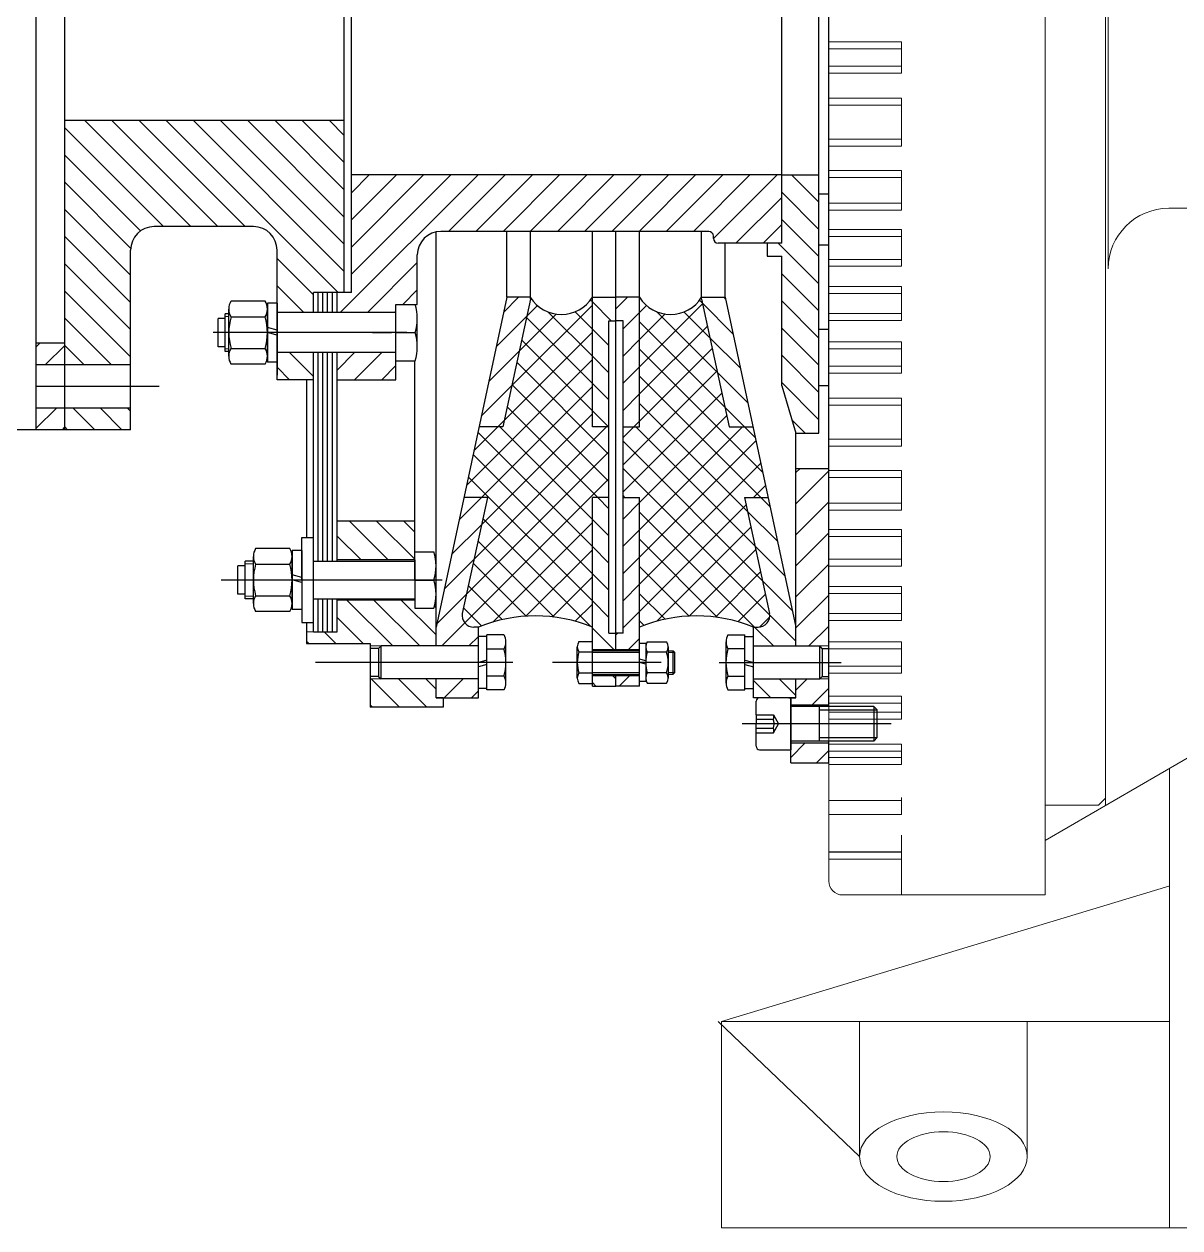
# Model space of a CAD drawing. Extents: x -550205 to -490805, y -239464 to -155364.
# Drawn here: x -527775 to -527108, y -214866 to -214170 of the extents above; entities that cross this region are included whole.
import ezdxf

# ---------------------------------------------------------------- set-up
doc = ezdxf.new("R2010")
doc.units = 0
doc.header["$LTSCALE"] = 500
doc.header["$MEASUREMENT"] = 0
for name, pattern in [('CENTER2', [1.125, 0.75, -0.125, 0.125, -0.125]), ('CENTERX2', [101.6, 63.5, -12.7, 12.7, -12.7]), ('CONTINUOUS0', [0]), ('DASHED', [0.75, 0.5, -0.25])]:
    doc.linetypes.add(name, pattern=pattern)
doc.layers.get('0').update_dxf_attribs({"linetype": 'CONTINUOUS', "lineweight": 20})
doc.layers.add('01', color=7, linetype='CONTINUOUS', lineweight=20)
doc.layers.add('05-填充图案层', color=42, linetype='CONTINUOUS', lineweight=20)
for name, color, linetype in [('1轮廓实线层', 7, 'CONTINUOUS'), ('2细线层', 4, 'CONTINUOUS'), ('4虚线层', 6, 'DASHED'), ('BASE', 3, 'CONTINUOUS')]:
    doc.layers.add(name, color=color, linetype=linetype)
pattern_1 = [(45, (553737.405, -310407.583), (-7.857724, 7.857724), [])]
pattern_2 = [(135, (553737.405, -310407.583), (-7.857724, -7.857724), [])]

# ---------------------------------------------------------------- blocks, each defined once
blk = doc.blocks.new('00000000000000.2258899')
at = {"layer": '05-填充图案层'}
h = blk.add_hatch(dxfattribs=at)
h.set_pattern_fill('ANSI31', color=4, scale=4, style=0)
h.set_pattern_definition([(45, (554799.034, -310564.463), (-8.98026, 8.98026), [])])
h.paths.add_polyline_path([(555362.01, -309642.66), (555340.01, -309642.66), (555340.01, -309654.16), (555362.01, -309654.16)])
h.paths.add_polyline_path([(555362.01, -309691.05), (555362.01, -309676.16), (555340.01, -309676.16), (555340.01, -309680.16), (555343.01, -309680.16), (555343.01, -309691.05), (555356.83, -309691.05)])
h.paths.add_polyline_path([(555362.01, -309710.12), (555356.83, -309710.12), (555343.01, -309710.12), (555343.01, -309812.78), (555362.01, -309812.78)])
h.paths.add_polyline_path([(555362.01, -310440.19), (555362.01, -310337.53), (555343.01, -310337.53), (555343.01, -310440.19), (555356.83, -310440.19)])
h.paths.add_polyline_path([(555362.01, -310459.26), (555356.83, -310459.26), (555343.01, -310459.26), (555343.01, -310470.16), (555340.01, -310470.16), (555340.01, -310474.16), (555362.01, -310474.16)])
h.paths.add_polyline_path([(555362.01, -310507.66), (555362.01, -310496.16), (555340.01, -310496.16), (555340.01, -310500.16), (555340.01, -310507.66)])
h = blk.add_hatch(dxfattribs=at)
h.set_pattern_fill('ANSI31', color=4, scale=3.5, angle=90, style=0)
h.set_pattern_definition(pattern_2)
h.paths.add_polyline_path([(555135.08, -309680.16), (555139.16, -309680.16), (555139.16, -309674.71), (555111.92, -309674.71), (555096.94, -309674.71), (555096.94, -309691.05), (555103.27, -309691.05), (555135.08, -309691.05)])
h.paths.add_polyline_path([(555135.08, -309710.12), (555103.27, -309710.12), (555096.94, -309710.12), (555096.94, -309711.48), (555060.16, -309711.48), (555060.16, -309718.29), (555077.87, -309718.29), (555077.87, -309736.68), (555122.75, -309736.68), (555122.75, -309731.91), (555133.84, -309731.91, -0.075222), (555135.08, -309739.91)])
h.paths.add_polyline_path([(555122.75, -309759.84), (555077.87, -309759.84), (555077.87, -309782.31), (555122.75, -309782.31)])
h.paths.add_polyline_path([(555122.75, -310368), (555077.87, -310368), (555077.87, -310390.47), (555122.75, -310390.47)])
h.paths.add_polyline_path([(555135.08, -310410.4, -0.075222), (555133.84, -310418.4), (555122.75, -310418.4), (555122.75, -310413.63), (555077.87, -310413.63), (555077.87, -310432.02), (555060.16, -310432.02), (555060.16, -310438.83), (555096.94, -310438.83), (555096.94, -310440.19), (555103.27, -310440.19), (555135.08, -310440.19)])
h.paths.add_polyline_path([(555135.08, -310459.26), (555103.27, -310459.26), (555096.94, -310459.26), (555096.94, -310475.6), (555139.16, -310475.6), (555139.16, -310470.16), (555135.08, -310470.16)])
h = blk.add_hatch(dxfattribs=at)
h.set_pattern_fill('ANSI31', color=4, scale=3.5, style=0)
h.set_pattern_definition(pattern_1)
h.paths.add_polyline_path([(555159.6, -309685.54), (555159.6, -309680.16), (555135.08, -309680.16), (555135.08, -309691.05), (555159.6, -309691.05)])
h.paths.add_polyline_path([(555159.6, -309710.12), (555135.08, -309710.12), (555135.08, -309721.02), (555151.13, -309795.93), (555164.73, -309795.93), (555150.36, -309729.58, -0.492459), (555156.95, -309721.02), (555159.6, -309721.02)])
h.paths.add_polyline_path([(555173.58, -309836.79), (555159.89, -309836.79), (555175.94, -309911.71), (555189.56, -309911.71), (555189.56, -309910.57)])
h.paths.add_polyline_path([(555189.56, -310239.74), (555189.56, -310238.6), (555175.94, -310238.6), (555159.89, -310313.52), (555173.58, -310313.52)])
h.paths.add_polyline_path([(555164.73, -310354.38), (555151.13, -310354.38), (555135.08, -310429.29), (555135.08, -310440.19), (555159.6, -310440.19), (555159.6, -310434.67), (555159.6, -310429.29), (555156.95, -310429.29, -0.492459), (555150.36, -310420.74)])
h.paths.add_polyline_path([(555159.6, -310459.26), (555135.08, -310459.26), (555135.08, -310470.16), (555139.16, -310470.16), (555159.6, -310470.16)])
h = blk.add_hatch(dxfattribs=at)
h.set_pattern_fill('ANSI31', color=4, scale=3.5, angle=90, style=0)
h.set_pattern_definition(pattern_2)
h.paths.add_polyline_path([(555239.04, -309693.1), (555239.04, -309686.97), (555225.42, -309686.97), (555225.42, -309693.1)])
h.paths.add_polyline_path([(555234.96, -309717.61), (555239.04, -309717.61), (555239.04, -309708.08), (555225.42, -309708.08), (555225.42, -309795.93), (555234.96, -309795.93)])
h.paths.add_polyline_path([(555234.96, -309898.09), (555234.96, -309836.79), (555225.42, -309836.79), (555225.42, -309911.71), (555239.04, -309911.71), (555239.04, -309898.09)])
h.paths.add_polyline_path([(555234.96, -310252.22), (555239.04, -310252.22), (555239.04, -310238.6), (555225.42, -310238.6), (555225.42, -310313.52), (555234.96, -310313.52)])
h.paths.add_polyline_path([(555225.42, -310442.23), (555239.04, -310442.23), (555239.04, -310432.7), (555234.96, -310432.7), (555234.96, -310354.38), (555225.42, -310354.38), (555225.42, -310429.29)])
h.paths.add_polyline_path([(555225.42, -310457.22), (555225.42, -310461.83), (555225.42, -310463.35), (555239.04, -310463.35), (555239.04, -310457.22)])
h.paths.add_polyline_path([(555343.01, -309691.05), (555343.01, -309680.16), (555338.92, -309680.16), (555318.49, -309680.16), (555318.49, -309691.05)])
h.paths.add_polyline_path([(555327.86, -309728.96), (555313.35, -309795.93), (555326.96, -309795.93), (555343.01, -309721.02), (555343.01, -309710.12), (555318.49, -309710.12), (555318.49, -309715.64), (555318.49, -309721.02), (555321.14, -309721.02, -0.464008)])
h.paths.add_polyline_path([(555318.2, -309836.79), (555304.5, -309836.79), (555288.53, -309910.57), (555288.53, -309911.71), (555302.15, -309911.71)])
h.paths.add_polyline_path([(555302.15, -310238.6), (555288.53, -310238.6), (555288.53, -310239.74), (555304.5, -310313.52), (555318.2, -310313.52)])
h.paths.add_polyline_path([(555321.14, -310429.29), (555318.49, -310429.29), (555318.49, -310440.19), (555343.01, -310440.19), (555343.01, -310429.29), (555326.96, -310354.38), (555313.35, -310354.38), (555327.86, -310421.35, -0.464008)])
h.paths.add_polyline_path([(555343.01, -310470.16), (555343.01, -310459.26), (555318.49, -310459.26), (555318.49, -310464.78), (555318.49, -310470.16)])
h = blk.add_hatch(dxfattribs=at)
h.set_pattern_fill('ANSI31', color=4, scale=3.5, style=0)
h.set_pattern_definition(pattern_1)
h.paths.add_polyline_path([(555252.66, -309693.1), (555252.66, -309686.97), (555239.04, -309686.97), (555239.04, -309693.1)])
h.paths.add_polyline_path([(555239.04, -309708.08), (555239.04, -309717.61), (555243.13, -309717.61), (555243.13, -309795.93), (555252.66, -309795.93), (555252.66, -309708.08)])
h.paths.add_polyline_path([(555252.66, -309911.71), (555252.66, -309836.79), (555243.13, -309836.79), (555243.13, -309898.09), (555239.04, -309898.09), (555239.04, -309911.71)])
h.paths.add_polyline_path([(555239.04, -310238.6), (555239.04, -310252.22), (555243.13, -310252.22), (555243.13, -310313.52), (555252.66, -310313.52), (555252.66, -310238.6)])
h.paths.add_polyline_path([(555243.13, -310432.7), (555239.04, -310432.7), (555239.04, -310442.23), (555252.66, -310442.23), (555252.66, -310354.38), (555243.13, -310354.38)])
h.paths.add_polyline_path([(555252.66, -310463.35), (555252.66, -310457.22), (555239.04, -310457.22), (555239.04, -310463.35)])
h = blk.add_hatch(dxfattribs=at)
h.set_pattern_fill('ANSI37', color=4, scale=3.5, style=0)
h.set_pattern_definition([(45, (553737.405, -310407.583), (-7.857724, 7.857724), []), (135, (553737.405, -310407.583), (-7.857724, -7.857724), [])])
h.paths.add_polyline_path([(555234.96, -309795.93), (555225.42, -309795.93), (555225.42, -309721.02, -0.197407), (555159.6, -309721.02), (555156.95, -309721.02, 0.464008), (555150.23, -309728.96), (555164.73, -309795.93), (555151.13, -309795.93), (555159.89, -309836.79), (555173.58, -309836.79), (555189.56, -309910.57), (555189.56, -309911.71, -0.550798), (555225.42, -309911.71), (555225.42, -309836.79), (555234.96, -309836.79)])
h.paths.add_polyline_path([(555326.96, -309795.93), (555313.35, -309795.93), (555327.86, -309728.96, 0.464008), (555321.14, -309721.02), (555318.49, -309721.02, -0.197407), (555252.66, -309721.02), (555252.66, -309795.93), (555243.13, -309795.93), (555243.13, -309836.79), (555252.66, -309836.79), (555252.66, -309911.71, -0.550798), (555288.53, -309911.71), (555288.53, -309910.57), (555304.5, -309836.79), (555318.2, -309836.79)])
h.paths.add_polyline_path([(555234.96, -310313.52), (555225.42, -310313.52), (555225.42, -310238.6, -0.550798), (555189.56, -310238.6), (555189.56, -310239.74), (555173.58, -310313.52), (555159.89, -310313.52), (555151.13, -310354.38), (555164.73, -310354.38), (555150.23, -310421.35, 0.464008), (555156.95, -310429.29), (555159.6, -310429.29, -0.197407), (555225.42, -310429.29), (555225.42, -310354.38), (555234.96, -310354.38)])
h.paths.add_polyline_path([(555318.2, -310313.52), (555304.5, -310313.52), (555288.53, -310239.74), (555288.53, -310238.6, -0.550798), (555252.66, -310238.6), (555252.66, -310313.52), (555243.13, -310313.52), (555243.13, -310354.38), (555252.66, -310354.38), (555252.66, -310429.29, -0.197407), (555318.49, -310429.29), (555321.14, -310429.29, 0.464008), (555327.86, -310421.35), (555313.35, -310354.38), (555326.96, -310354.38)])
h = blk.add_hatch(dxfattribs=at)
h.set_pattern_fill('ANSI31', color=4, scale=3.5, angle=90, style=0)
h.set_pattern_definition(pattern_2)
h.paths.add_polyline_path([(555356.35, -309833.21), (555343.01, -309833.21), (555334.84, -309860.45), (555334.84, -309935.52), (555326.36, -309935.52), (555326.36, -309943.04), (555334.84, -309943.04), (555334.84, -309982.54), (555356.35, -309982.54)])
h.paths.add_polyline_path([(555356.35, -310317.1), (555356.35, -310167.78), (555334.84, -310167.78), (555334.84, -310207.28), (555326.36, -310207.28), (555326.36, -310214.79), (555334.84, -310214.79), (555334.84, -310289.86), (555343.01, -310317.1)])
h = blk.add_hatch(dxfattribs=at)
h.set_pattern_fill('ANSI31', color=4, scale=3.5, style=0)
h.set_pattern_definition([(45, (553738.06, -310407.583), (-7.85772, 7.85772), [])])
h.paths.add_polyline_path([(554904.01, -309835.16), (554904.01, -309847.66), (554920.51, -309847.66), (554920.51, -309835.16)])
h.paths.add_polyline_path([(554920.51, -309885.16), (554920.51, -309872.66), (554904.01, -309872.66), (554904.01, -309885.16)])
h.paths.add_polyline_path([(554904.01, -310265.16), (554904.01, -310277.66), (554920.51, -310277.66), (554920.51, -310265.16)])
h.paths.add_polyline_path([(554920.51, -310315.16), (554920.51, -310302.66), (554904.01, -310302.66), (554904.01, -310315.16)])
h = blk.add_hatch(dxfattribs=at)
h.set_pattern_fill('ANSI31', color=4, scale=3.5, angle=90, style=0)
h.set_pattern_definition(pattern_2)
h.paths.add_polyline_path([(554958.51, -309847.66), (554958.51, -309835.16), (554920.51, -309835.16), (554920.51, -309847.66)])
h.paths.add_polyline_path([(555082.03, -310013.86), (555082.03, -309914.43), (555064.25, -309914.43), (555064.25, -309902.85), (555043.2, -309902.85), (555043.2, -309915.79), (555043.2, -309938.95, -0.414214), (555029.58, -309952.57), (554972.13, -309952.57, -0.414214), (554958.51, -309938.95), (554958.51, -309872.66), (554920.51, -309872.66), (554920.51, -310013.86)])
h.paths.add_polyline_path([(555064.25, -309879.7), (555064.25, -309864.04), (555043.2, -309864.04), (555043.2, -309879.7)])
h.paths.add_polyline_path([(554920.51, -310136.45), (554920.51, -310277.66), (554958.51, -310277.66), (554958.51, -310211.36, -0.414214), (554972.13, -310197.74), (555029.58, -310197.74, -0.414214), (555043.2, -310211.36), (555043.2, -310247.46), (555064.25, -310247.46), (555064.25, -310235.88), (555082.03, -310235.88), (555082.03, -310136.45)])
h.paths.add_polyline_path([(554958.51, -310315.16), (554958.51, -310302.66), (554920.51, -310302.66), (554920.51, -310315.16)])
h.paths.add_polyline_path([(555043.2, -310270.61), (555043.2, -310283.55), (555043.2, -310286.28), (555064.25, -310286.28), (555064.25, -310270.61)])
h = blk.add_hatch(dxfattribs=at)
h.set_pattern_fill('ANSI31', color=4, scale=3.5, style=0)
h.set_pattern_definition(pattern_1)
h.paths.add_polyline_path([(555111.92, -309879.7), (555111.92, -309864.04), (555077.87, -309864.04), (555077.87, -309879.7)])
h.paths.add_polyline_path([(555124.25, -309936.22), (555124.25, -309907.62), (555111.92, -309907.62), (555111.92, -309902.85), (555077.87, -309902.85), (555077.87, -309914.43), (555086.12, -309914.43), (555086.12, -309982.54), (555334.84, -309982.54), (555334.84, -309943.04), (555298.07, -309943.04, 0.414214), (555295.34, -309945.76), (555295.34, -309947.12, -0.414214), (555292.62, -309949.85), (555137.87, -309949.85, -0.414214)])
h.paths.add_polyline_path([(555086.12, -310167.78), (555086.12, -310235.88), (555077.87, -310235.88), (555077.87, -310247.46), (555111.92, -310247.46), (555111.92, -310242.69), (555124.25, -310242.69), (555124.25, -310214.09, -0.414214), (555137.87, -310200.47), (555292.62, -310200.47, -0.414214), (555295.34, -310203.19), (555295.34, -310204.55, 0.414214), (555298.07, -310207.28), (555334.84, -310207.28), (555334.84, -310167.78)])
h.paths.add_polyline_path([(555111.92, -310286.28), (555111.92, -310270.61), (555077.87, -310270.61), (555077.87, -310286.28)])
at = {"color": 7, "lineweight": 25}
for p, q in [((554904.01, -310315.16), (554904.01, -310075.16)), ((554920.51, -310315.16), (554920.51, -310075.16)), ((555082.03, -310235.88), (555082.03, -310075.16)), ((555086.12, -310235.88), (555086.12, -310075.16)), ((555334.84, -310207.28), (555334.84, -310075.16)), ((555356.35, -310317.1), (555356.35, -310075.16)), ((555362.01, -310475.16), (555362.01, -310075.16)), ((555082.03, -310136.45), (554920.51, -310136.45)), ((555082.03, -310136.45), (554920.51, -310136.45)), ((555334.84, -310167.78), (555086.12, -310167.78)), ((555334.84, -310167.78), (555356.35, -310167.78)), ((555356.35, -310178.71), (555362.01, -310178.71)), ((555029.58, -310197.74), (554972.13, -310197.74)), ((555029.58, -310197.74), (554972.13, -310197.74)), ((555135.08, -310440.19), (555135.08, -310200.76)), ((555292.62, -310200.47), (555137.87, -310200.47)), ((555175.94, -310238.6), (555175.94, -310200.47)), ((555189.56, -310239.74), (555189.56, -310200.47)), ((555225.42, -310313.52), (555225.42, -310200.47)), ((555239.04, -310442.91), (555239.04, -310200.47)), ((555239.04, -310442.91), (555239.04, -310200.47)), ((555252.66, -310313.52), (555252.66, -310200.47)), ((555288.53, -310239.74), (555288.53, -310200.47)), ((555295.34, -310204.55), (555295.34, -310203.19)), ((555334.84, -310207.28), (555298.07, -310207.28)), ((555302.15, -310238.6), (555302.15, -310207.28)), ((555326.36, -310207.28), (555326.36, -310214.79)), ((555356.35, -310208.35), (555362.01, -310208.35)), ((554958.51, -310315.16), (554958.51, -310211.36)), ((554958.51, -310315.16), (554958.51, -310211.36)), ((555043.2, -310286.28), (555043.2, -310211.36)), ((555124.25, -310242.69), (555124.25, -310214.09)), ((555326.36, -310214.79), (555334.84, -310214.79)), ((555334.84, -310289.86), (555334.84, -310214.79)), ((555043.2, -310259.04), (555043.2, -310234.52)), ((555064.25, -310247.46), (555064.25, -310235.88)), ((555086.12, -310235.88), (555064.25, -310235.88)), ((555066.97, -310247.46), (555066.97, -310235.88)), ((555069.7, -310247.46), (555069.7, -310235.88)), ((555072.42, -310247.46), (555072.42, -310235.88)), ((555075.15, -310247.46), (555075.15, -310235.88)), ((555077.87, -310247.46), (555077.87, -310235.88)), ((555036.32, -310240.82), (555016.57, -310240.82)), ((555037.61, -310241.94), (555037.61, -310276.13)), ((555043.2, -310241.94), (555037.61, -310241.94)), ((555043.2, -310241.94), (555043.2, -310276.13)), ((555111.92, -310286.28), (555111.92, -310242.69)), ((555111.92, -310242.69), (555124.25, -310242.69)), ((555175.94, -310238.6), (555135.08, -310429.29)), ((555189.56, -310239.74), (555173.58, -310313.52)), ((555189.56, -310238.6), (555175.94, -310238.6)), ((555225.42, -310313.52), (555225.42, -310238.6)), ((555225.42, -310238.6), (555239.04, -310238.6)), ((555252.66, -310238.6), (555239.04, -310238.6)), ((555252.66, -310313.52), (555252.66, -310238.6)), ((555288.53, -310238.6), (555302.15, -310238.6)), ((555288.53, -310239.74), (555304.5, -310313.52)), ((555302.15, -310238.6), (555343.01, -310429.29)), ((555013.23, -310250.86), (555009.14, -310250.86)), ((555009.14, -310267.21), (555009.14, -310250.86)), ((555015.28, -310248.14), (555013.23, -310248.14)), ((555013.23, -310269.93), (555013.23, -310248.14)), ((555015.28, -310272.7), (555015.28, -310245.37)), ((555016.57, -310249.93), (555036.32, -310249.93)), ((555037.61, -310272.7), (555037.61, -310245.37)), ((555111.92, -310247.46), (555043.2, -310247.46)), ((555124.25, -310267.2), (555124.25, -310250.68)), ((555043.2, -310257.59), (555037.61, -310256.09)), ((555042.48, -310260.29), (555037.61, -310258.98)), ((555043.2, -310259.04), (555043.2, -310283.55)), ((555098.3, -310259.04), (555109.34, -310259.04)), ((555111.92, -310259.04), (555122.96, -310259.04)), ((555234.96, -310432.7), (555234.96, -310252.22)), ((555234.96, -310252.22), (555239.04, -310252.22)), ((555243.13, -310252.22), (555239.04, -310252.22)), ((555243.13, -310432.7), (555243.13, -310252.22)), ((555356.35, -310257.12), (555362.01, -310257.12)), ((554920.51, -310265.16), (554904.01, -310265.16)), ((555043.2, -310260.48), (555042.48, -310260.29)), ((555013.23, -310267.21), (555009.14, -310267.21)), ((555015.28, -310269.93), (555013.23, -310269.93)), ((555016.57, -310268.14), (555036.32, -310268.14)), ((555111.92, -310270.61), (555043.2, -310270.61)), ((555064.25, -310432.02), (555064.25, -310270.61)), ((555066.97, -310391.16), (555066.97, -310270.61)), ((555069.7, -310391.16), (555069.7, -310270.61)), ((555072.42, -310391.16), (555072.42, -310270.61)), ((555075.15, -310391.16), (555075.15, -310270.61)), ((555077.87, -310391.16), (555077.87, -310270.61)), ((554958.51, -310277.66), (554904.01, -310277.66)), ((555036.32, -310277.25), (555016.57, -310277.25)), ((555043.2, -310276.13), (555037.61, -310276.13)), ((555111.92, -310275.38), (555123.02, -310275.38)), ((555122.75, -310402.05), (555122.75, -310275.38)), ((555064.25, -310286.28), (555043.2, -310286.28)), ((555060.16, -310286.28), (555060.16, -310377.54)), ((555077.87, -310286.28), (555111.92, -310286.28)), ((555334.84, -310289.86), (555343.01, -310317.1)), ((555356.35, -310289.63), (555362.01, -310289.63)), ((554958.51, -310302.66), (554904.01, -310302.66)), ((555173.58, -310313.52), (555159.89, -310313.52)), ((555234.96, -310313.52), (555225.42, -310313.52)), ((555243.13, -310313.52), (555252.66, -310313.52)), ((555304.5, -310313.52), (555318.2, -310313.52)), ((554958.51, -310315.16), (554904.01, -310315.16)), ((555343.01, -310440.19), (555343.01, -310317.1)), ((555343.01, -310317.1), (555356.35, -310317.1)), ((555343.01, -310337.53), (555362.01, -310337.53)), ((555164.73, -310354.38), (555150.23, -310421.35)), ((555164.73, -310354.38), (555151.13, -310354.38)), ((555225.42, -310463.35), (555225.42, -310354.38)), ((555225.42, -310429.29), (555225.42, -310354.38)), ((555234.96, -310354.38), (555225.42, -310354.38)), ((555243.13, -310354.38), (555252.66, -310354.38)), ((555252.66, -310463.35), (555252.66, -310354.38)), ((555252.66, -310429.29), (555252.66, -310354.38)), ((555313.35, -310354.38), (555327.86, -310421.35)), ((555313.35, -310354.38), (555326.96, -310354.38)), ((555122.75, -310368), (555077.87, -310368)), ((555050.56, -310383.83), (555030.81, -310383.83)), ((555057.44, -310402.05), (555057.44, -310377.54)), ((555057.44, -310377.54), (555064.25, -310377.54)), ((555029.52, -310391.16), (555024.68, -310391.16)), ((555024.68, -310412.95), (555024.68, -310391.16)), ((555029.52, -310415.72), (555029.52, -310388.39)), ((555051.86, -310384.96), (555051.86, -310419.15)), ((555057.44, -310384.96), (555051.86, -310384.96)), ((555051.86, -310415.72), (555051.86, -310388.39)), ((555057.44, -310384.96), (555057.44, -310419.15)), ((555064.25, -310391.16), (555122.75, -310391.16)), ((555122.75, -310390.47), (555077.87, -310390.47)), ((555122.75, -310385.71), (555133.84, -310385.71)), ((555122.75, -310390.47), (555122.75, -310413.63)), ((555024.68, -310393.88), (555020.59, -310393.88)), ((555020.59, -310410.22), (555020.59, -310393.88)), ((555030.81, -310392.94), (555050.56, -310392.94)), ((555057.44, -310400.61), (555051.86, -310399.11)), ((555056.72, -310403.3), (555051.86, -310402)), ((555057.44, -310403.5), (555056.72, -310403.3)), ((555057.44, -310402.05), (555057.44, -310426.57)), ((555122.75, -310402.05), (555122.75, -310418.4)), ((555122.75, -310402.05), (555133.79, -310402.05)), ((555024.68, -310410.22), (555020.59, -310410.22)), ((555030.81, -310411.16), (555050.56, -310411.16)), ((555029.52, -310412.95), (555024.68, -310412.95)), ((555057.44, -310419.15), (555051.86, -310419.15)), ((555064.25, -310412.95), (555122.75, -310412.95)), ((555066.97, -310432.02), (555066.97, -310412.95)), ((555069.7, -310432.02), (555069.7, -310412.95)), ((555072.42, -310432.02), (555072.42, -310412.95)), ((555075.15, -310432.02), (555075.15, -310412.95)), ((555077.87, -310432.02), (555077.87, -310412.95)), ((555122.75, -310413.63), (555077.87, -310413.63)), ((555122.75, -310418.4), (555133.84, -310418.4)), ((555050.56, -310420.27), (555030.81, -310420.27)), ((555057.44, -310426.57), (555064.25, -310426.57)), ((555060.16, -310426.57), (555060.16, -310438.83)), ((555064.25, -310432.02), (555077.87, -310432.02)), ((555159.6, -310429.29), (555156.95, -310429.29)), ((555159.6, -310470.16), (555159.6, -310429.29)), ((555234.96, -310432.7), (555239.04, -310432.7)), ((555243.13, -310432.7), (555239.04, -310432.7)), ((555318.49, -310470.16), (555318.49, -310429.29)), ((555318.49, -310429.29), (555321.14, -310429.29)), ((555060.16, -310438.83), (555096.94, -310438.83)), ((555096.94, -310438.83), (555096.94, -310475.6)), ((555159.6, -310464.78), (555159.6, -310434.67)), ((555164.5, -310434.67), (555159.6, -310434.67)), ((555164.5, -310465.63), (555164.5, -310433.82)), ((555174.33, -310433.82), (555164.5, -310433.82)), ((555164.5, -310464.78), (555164.5, -310434.67)), ((555164.5, -310459.94), (555164.5, -310439.51)), ((555175.4, -310461.65), (555175.4, -310437.8)), ((555175.4, -310449.72), (555175.4, -310439.51)), ((555217.62, -310437.62), (555225.42, -310437.62)), ((555225.42, -310461.83), (555225.42, -310437.62)), ((555256.21, -310438.76), (555252.66, -310438.76)), ((555256.21, -310438.76), (555256.21, -310460.69)), ((555257.1, -310437.75), (555268.3, -310437.75)), ((555302.69, -310461.65), (555302.69, -310437.8)), ((555302.69, -310449.72), (555302.69, -310439.51)), ((555303.75, -310433.82), (555313.59, -310433.82)), ((555313.59, -310465.63), (555313.59, -310433.82)), ((555313.59, -310464.78), (555313.59, -310434.67)), ((555313.59, -310434.67), (555318.49, -310434.67)), ((555313.59, -310459.94), (555313.59, -310439.51)), ((555318.49, -310464.78), (555318.49, -310434.67)), ((555101.84, -310441.62), (555096.94, -310441.62)), ((555101.84, -310441.62), (555103.27, -310440.19)), ((555101.84, -310441.62), (555101.84, -310457.83)), ((555159.6, -310440.19), (555103.27, -310440.19)), ((555103.27, -310459.26), (555103.27, -310440.19)), ((555164.5, -310441.77), (555174.33, -310441.77)), ((555216.71, -310458.8), (555216.71, -310440.65)), ((555217.62, -310443.67), (555225.42, -310443.67)), ((555225.42, -310442.23), (555252.66, -310442.23)), ((555225.42, -310442.91), (555252.66, -310442.91)), ((555225.42, -310456.54), (555225.42, -310442.91)), ((555256.21, -310440.74), (555256.21, -310458.71)), ((555268.3, -310443.74), (555257.1, -310443.74)), ((555269.2, -310440.74), (555269.2, -310458.71)), ((555269.2, -310442.91), (555272.07, -310442.91)), ((555272.07, -310456.54), (555272.07, -310442.91)), ((555273.1, -310443.94), (555272.07, -310442.91)), ((555273.1, -310455.51), (555273.1, -310443.94)), ((555313.59, -310441.77), (555303.75, -310441.77)), ((555318.49, -310440.19), (555356.83, -310440.19)), ((555358.26, -310441.62), (555356.83, -310440.19)), ((555356.83, -310459.26), (555356.83, -310440.19)), ((555358.26, -310441.62), (555358.26, -310457.83)), ((555358.26, -310441.62), (555362.01, -310441.62)), ((555163.86, -310448.63), (555159.6, -310449.77)), ((555164.5, -310450.99), (555159.6, -310452.31)), ((555164.5, -310448.46), (555163.86, -310448.63)), ((555256.21, -310448.81), (555252.66, -310447.86)), ((555256.21, -310450.64), (555252.66, -310449.69)), ((555313.59, -310448.46), (555314.22, -310448.63)), ((555313.59, -310450.99), (555318.49, -310452.31)), ((555314.22, -310448.63), (555318.49, -310449.77)), ((555101.84, -310457.83), (555096.94, -310457.83)), ((555101.84, -310457.83), (555103.27, -310459.26)), ((555159.6, -310459.26), (555103.27, -310459.26)), ((555135.08, -310470.16), (555135.08, -310459.26)), ((555174.33, -310457.68), (555164.5, -310457.68)), ((555217.62, -310455.78), (555225.42, -310455.78)), ((555225.42, -310456.54), (555252.66, -310456.54)), ((555225.42, -310457.22), (555252.66, -310457.22)), ((555239.04, -310463.35), (555239.04, -310456.54)), ((555239.04, -310463.35), (555239.04, -310456.54)), ((555256.21, -310460.69), (555252.66, -310460.69)), ((555268.3, -310455.71), (555257.1, -310455.71)), ((555269.2, -310456.54), (555272.07, -310456.54)), ((555273.1, -310455.51), (555272.07, -310456.54)), ((555303.75, -310457.68), (555313.59, -310457.68)), ((555318.49, -310459.26), (555356.83, -310459.26)), ((555343.01, -310470.16), (555343.01, -310459.26)), ((555358.26, -310457.83), (555356.83, -310459.26)), ((555358.26, -310457.83), (555362.01, -310457.83)), ((555164.5, -310464.78), (555159.6, -310464.78)), ((555174.33, -310465.63), (555164.5, -310465.63)), ((555217.62, -310461.83), (555225.42, -310461.83)), ((555225.42, -310463.35), (555239.04, -310463.35)), ((555252.66, -310463.35), (555239.04, -310463.35)), ((555257.1, -310461.7), (555268.3, -310461.7)), ((555303.75, -310465.63), (555313.59, -310465.63)), ((555313.59, -310464.78), (555318.49, -310464.78)), ((555135.08, -310470.16), (555159.6, -310470.16)), ((555139.16, -310470.16), (555135.08, -310470.16)), ((555139.16, -310470.16), (555139.16, -310475.6)), ((555139.16, -310470.16), (555139.16, -310475.6)), ((555343.01, -310470.16), (555318.49, -310470.16)), ((555338.92, -310470.16), (555343.01, -310470.16)), ((555340.01, -310507.66), (555340.01, -310470.16)), ((555340.01, -310474.16), (555362.01, -310474.16)), ((555139.16, -310475.6), (555096.94, -310475.6)), ((555139.16, -310475.6), (555111.92, -310475.6)), ((555362.01, -310507.66), (555362.01, -310495.16)), ((555340.01, -310496.16), (555362.01, -310496.16)), ((555340.01, -310507.66), (555362.01, -310507.66))]:
    blk.add_line(p, q, dxfattribs=at)
at = {"color": 5, "linetype": 'CENTER2', "ltscale": 3}
for p, q in [((555015.28, -310249.77), (555013.23, -310249.77)), ((555015.28, -310268.3), (555013.23, -310268.3)), ((555029.52, -310392.79), (555024.68, -310392.79)), ((555029.52, -310411.31), (555024.68, -310411.31)), ((555103.27, -310440.19), (555096.94, -310440.19)), ((555225.42, -310443.94), (555252.66, -310443.94)), ((555269.2, -310443.94), (555273.1, -310443.94)), ((555356.83, -310440.19), (555362.01, -310440.19)), ((555103.27, -310459.26), (555096.94, -310459.26)), ((555225.42, -310455.51), (555252.66, -310455.51)), ((555269.2, -310455.51), (555273.1, -310455.51)), ((555356.83, -310459.26), (555362.01, -310459.26))]:
    blk.add_line(p, q, dxfattribs=at)
at = {"color": 6}
blk.add_line((555077.87, -310432.02), (555060.16, -310432.02), dxfattribs=at)
at = {"color": 7, "lineweight": 25}
for centre, radius, start, end in [((554972.13, -310211.36), 13.62, 90, 180), ((554972.13, -310211.36), 13.62, 90, 180), ((555029.58, -310211.36), 13.62, 0, 90), ((555137.87, -310214.09), 13.62, 90, 180), ((555292.62, -310203.19), 2.72, 0, 90), ((555298.07, -310204.55), 2.72, 180, 270), ((555023.93, -310245.37), 8.66, 148.26171, 211.73829), ((555028.96, -310245.37), 8.66, 328.26171, 31.73829), ((555097.2, -310250.78), 27.05, 342.22096, 17.3918), ((555207.49, -310227.27), 21.22, 212.30822, 327.69178), ((555270.6, -310227.27), 21.22, 212.30822, 327.69178), ((555047.97, -310259.04), 32.69, 163.8206, 196.1794), ((555004.92, -310259.04), 32.69, 343.8206, 16.1794), ((555097.2, -310267.29), 27.05, 342.6082, 17.77904), ((555023.93, -310272.7), 8.66, 148.26171, 211.73829), ((555028.96, -310272.7), 8.66, 328.26171, 31.73829), ((555038.18, -310388.39), 8.66, 148.26171, 211.73829), ((555043.2, -310388.39), 8.66, 328.26171, 31.73829), ((555108.03, -310393.79), 27.05, 342.22096, 17.3918), ((555062.21, -310402.05), 32.69, 163.8206, 196.1794), ((555019.17, -310402.05), 32.69, 343.8206, 16.1794), ((555108.03, -310410.31), 27.05, 342.6082, 17.77904), ((555038.18, -310415.72), 8.66, 148.26171, 211.73829), ((555043.2, -310415.72), 8.66, 328.26171, 31.73829), ((555156.95, -310422.48), 6.81, 170.43331, 270), ((555192.51, -310509.41), 86.61, 67.66593, 112.33407), ((555285.58, -310509.41), 86.61, 67.66593, 112.33407), ((555321.14, -310422.48), 6.81, 270, 9.56669), ((555167.42, -310437.8), 7.98, 330.10798, 29.89202), ((555222.16, -310440.65), 5.45, 146.2903, 213.7097), ((555261.65, -310440.74), 5.44, 146.62758, 213.37242), ((555263.76, -310440.74), 5.44, 326.62758, 33.37242), ((555310.67, -310437.8), 7.98, 150.10798, 209.89202), ((555146.79, -310449.72), 28.67, 343.89726, 16.10274), ((555237.14, -310449.72), 20.43, 162.77249, 197.22751), ((555276.64, -310449.72), 20.43, 162.95236, 197.04764), ((555248.77, -310449.72), 20.43, 342.95236, 17.04764), ((555331.3, -310449.72), 28.67, 163.89726, 196.10274), ((555167.42, -310461.65), 7.98, 330.10798, 29.89202), ((555222.16, -310458.8), 5.45, 146.2903, 213.7097), ((555261.65, -310458.71), 5.44, 146.62758, 213.37242), ((555263.76, -310458.71), 5.44, 326.62758, 33.37242), ((555310.67, -310461.65), 7.98, 150.10798, 209.89202)]:
    blk.add_arc(centre, radius, start, end, dxfattribs=at)
at = {"layer": '1轮廓实线层'}
for p, q in [((555320.01, -310479.94), (555320.01, -310472.16)), ((555340.01, -310470.16), (555322.01, -310470.16)), ((555340.01, -310470.16), (555340.01, -310500.16)), ((555320.01, -310479.94), (555320.01, -310485.16)), ((555388.01, -310475.16), (555340.01, -310475.16)), ((555356.68, -310495.16), (555356.68, -310475.16)), ((555388.01, -310475.16), (555390.01, -310477.16)), ((555388.01, -310475.16), (555388.01, -310495.16)), ((555390.01, -310493.16), (555390.01, -310477.16)), ((555320.01, -310498.16), (555320.01, -310485.16)), ((555388.01, -310495.16), (555340.01, -310495.16)), ((555390.01, -310493.16), (555388.01, -310495.16)), ((555322.01, -310500.16), (555340.01, -310500.16))]:
    blk.add_line(p, q, dxfattribs=at)
for centre, start, end in [((555322.01, -310472.16), 90, 180), ((555322.01, -310498.16), 180, 270)]:
    blk.add_arc(centre, 2, start, end, dxfattribs=at)
at = {"layer": '2细线层'}
for p, q in [((555356.68, -310477.16), (555390.01, -310477.16)), ((555356.68, -310493.16), (555390.01, -310493.16))]:
    blk.add_line(p, q, dxfattribs=at)
at = {"layer": '4虚线层'}
for p, q in [((555320.01, -310479.94), (555330.01, -310479.94)), ((555330.01, -310479.94), (555333.02, -310485.16)), ((555320.01, -310482.55), (555330.01, -310482.55)), ((555320.01, -310487.77), (555330.01, -310487.77)), ((555330.01, -310490.38), (555333.02, -310485.16)), ((555320.01, -310490.38), (555330.01, -310490.38))]:
    blk.add_line(p, q, dxfattribs=at)
for centre, radius, start, end in [((555327.75, -310481.24), 2.61, 330, 30), ((555321.8, -310485.16), 8.61, 342.3603, 17.6397), ((555327.75, -310489.07), 2.61, 330, 30)]:
    blk.add_arc(centre, radius, start, end, dxfattribs=at)
at = {"layer": 'BASE', "color": 7, "linetype": 'Continuous', "lineweight": 30}
for p, q in [((554904.01, -310315.16), (554904.01, -310075.16)), ((554914.01, -310315.16), (554864.01, -310315.16))]:
    blk.add_line(p, q, dxfattribs=at)
at = {"layer": 'BASE', "color": 5, "linetype": 'CENTERX2', "ltscale": 20}
for p, q in [((555118.19, -310259.04), (555006.18, -310259.04)), ((554974.98, -310290.16), (554903.6, -310290.16)), ((555138.62, -310402.05), (555010.82, -310402.05)), ((555179.48, -310449.72), (555065.35, -310449.72)), ((555265.2, -310449.72), (555202.32, -310449.72)), ((555298.61, -310449.72), (555369.16, -310449.72)), ((555398.01, -310485.16), (555312.01, -310485.16))]:
    blk.add_line(p, q, dxfattribs=at)
blk = doc.blocks.new('ererterte')
for p, q in [((29794.83, -136563.58), (29794.83, -137617.58)), ((29919.83, -136659.58), (29919.83, -137573.58)), ((29954.83, -136663.58), (29954.83, -137573.74)), ((29836.83, -137132.32), (29794.83, -137132.32)), ((29836.83, -137136.32), (29794.83, -137136.32)), ((29836.83, -137141.36), (29836.83, -137132.32)), ((29836.83, -137141.36), (29836.83, -137150.4)), ((29836.83, -137146.4), (29794.83, -137146.4)), ((29836.83, -137150.4), (29794.83, -137150.4)), ((29836.83, -137150.4), (29794.83, -137150.4)), ((29836.83, -137150.4), (29794.83, -137150.4)), ((29836.83, -137164.91), (29794.83, -137164.91)), ((29836.83, -137178.76), (29836.83, -137164.91)), ((29836.83, -137168.91), (29794.83, -137168.91)), ((29836.83, -137178.76), (29836.83, -137192.61)), ((29836.83, -137188.61), (29794.83, -137188.61)), ((29836.83, -137192.61), (29794.83, -137192.61)), ((29836.83, -137206.77), (29794.83, -137206.77)), ((29836.83, -137218.22), (29836.83, -137206.77)), ((29836.83, -137210.78), (29794.83, -137210.78)), ((29836.83, -137218.22), (29836.83, -137229.66)), ((29836.83, -137225.66), (29794.83, -137225.66)), ((29836.83, -137229.66), (29794.83, -137229.66)), ((29836.83, -137240.8), (29794.83, -137240.8)), ((29836.83, -137251.45), (29836.83, -137240.8)), ((29836.83, -137244.81), (29794.83, -137244.81)), ((29836.83, -137251.45), (29836.83, -137262.09)), ((29836.83, -137258.09), (29794.83, -137258.09)), ((29836.83, -137262.09), (29794.83, -137262.09)), ((29836.83, -137273.8), (29794.83, -137273.8)), ((29836.83, -137283.64), (29836.83, -137273.8)), ((29836.83, -137277.8), (29794.83, -137277.8)), ((29836.83, -137289.48), (29794.83, -137289.48)), ((29836.83, -137283.64), (29836.83, -137293.48)), ((29836.83, -137293.48), (29794.83, -137293.48)), ((29836.83, -137305.75), (29794.83, -137305.75)), ((29836.83, -137309.75), (29794.83, -137309.75)), ((29836.83, -137314.79), (29836.83, -137305.75)), ((29919.83, -137306.58), (29919.83, -137625.58)), ((29954.83, -137306.58), (29954.83, -137569.58)), ((29836.83, -137314.79), (29836.83, -137323.83)), ((29836.83, -137319.83), (29794.83, -137319.83)), ((29836.83, -137323.83), (29794.83, -137323.83)), ((29836.83, -137323.83), (29794.83, -137323.83)), ((29836.83, -137338.34), (29794.83, -137338.34)), ((29836.83, -137352.19), (29836.83, -137338.34)), ((29836.83, -137342.34), (29794.83, -137342.34)), ((29836.83, -137352.19), (29836.83, -137366.04)), ((29836.83, -137362.04), (29794.83, -137362.04)), ((29836.83, -137366.04), (29794.83, -137366.04)), ((29836.83, -137380.21), (29794.83, -137380.21)), ((29836.83, -137391.65), (29836.83, -137380.21)), ((29836.83, -137384.21), (29794.83, -137384.21)), ((29836.83, -137391.65), (29836.83, -137403.09)), ((29836.83, -137399.09), (29794.83, -137399.09)), ((29836.83, -137403.09), (29794.83, -137403.09)), ((29836.83, -137414.24), (29794.83, -137414.24)), ((29836.83, -137424.88), (29836.83, -137414.24)), ((29836.83, -137418.24), (29794.83, -137418.24)), ((29836.83, -137424.88), (29836.83, -137435.52)), ((29836.83, -137431.52), (29794.83, -137431.52)), ((29836.83, -137435.52), (29794.83, -137435.52)), ((29836.83, -137447.23), (29794.83, -137447.23)), ((29836.83, -137457.07), (29836.83, -137447.23)), ((29836.83, -137451.23), (29794.83, -137451.23)), ((29836.83, -137457.07), (29836.83, -137466.91)), ((29836.83, -137462.91), (29794.83, -137462.91)), ((29836.83, -137466.91), (29794.83, -137466.91)), ((29836.83, -137479.18), (29794.83, -137479.18)), ((29836.83, -137483.18), (29794.83, -137483.18)), ((29836.83, -137488.22), (29836.83, -137479.18)), ((29836.83, -137488.22), (29836.83, -137497.26)), ((29836.83, -137493.26), (29794.83, -137493.26)), ((29836.83, -137497.26), (29794.83, -137497.26)), ((29836.83, -137510.66), (29794.83, -137510.66)), ((29836.83, -137517.3), (29836.83, -137510.66)), ((29836.83, -137514.66), (29794.83, -137514.66)), ((29836.83, -137519.93), (29794.83, -137519.93)), ((29836.83, -137517.3), (29836.83, -137523.93)), ((29836.83, -137523.93), (29794.83, -137523.93)), ((29836.83, -137538.46), (29794.83, -137538.46)), ((29836.83, -137544.29), (29836.83, -137538.46)), ((29836.83, -137542.46), (29794.83, -137542.46)), ((29836.83, -137546.13), (29794.83, -137546.13)), ((29836.83, -137544.29), (29836.83, -137550.13)), ((29836.83, -137550.13), (29794.83, -137550.13)), ((29836.83, -137571.04), (29794.83, -137571.04)), ((29836.83, -137569.22), (29836.83, -137579.06)), ((29950.83, -137573.58), (29919.83, -137573.58)), ((29950.83, -137573.58), (29954.83, -137569.58)), ((29836.83, -137579.06), (29794.83, -137579.06)), ((29836.83, -137591.02), (29836.83, -137604.87)), ((29836.83, -137600.58), (29794.83, -137600.58)), ((29836.83, -137600.58), (29794.83, -137600.58)), ((29836.83, -137600.87), (29794.83, -137600.87)), ((29836.83, -137625.58), (29836.83, -137600.58)), ((29836.83, -137625.58), (29836.83, -137600.58)), ((29836.83, -137604.87), (29794.83, -137604.87)), ((29919.83, -137625.58), (29802.83, -137625.58))]:
    blk.add_line(p, q)
blk.add_arc((29802.83, -137617.58), 8, 180, 270)
at = {"layer": '01'}
for p, q in [((29956.33, -136969.58), (29956.33, -137263.58)), ((30003.83, -137228.58), (29991.33, -137228.58)), ((30015.83, -137538.32), (29919.83, -137594.06)), ((29991.74, -137818.09), (29991.74, -137552.31)), ((29732.83, -137698.71), (29991.4, -137620.55)), ((29812.67, -137776.88), (29730.87, -137698.71)), ((29991.74, -137698.71), (29732.83, -137698.71)), ((29732.83, -137818.09), (29732.83, -137698.71)), ((29812.67, -137776.88), (29812.67, -137698.71)), ((29909.6, -137776.88), (29909.6, -137698.71)), ((30088.83, -137818.09), (29732.83, -137818.09))]:
    blk.add_line(p, q, dxfattribs=at)
blk.add_arc((29991.33, -137263.58), 35, 90, 180, dxfattribs=at)
at = {"layer": '01', "extrusion": (0, 0, -1)}
for major_axis in [(48.46, 0), (26.97, 0)]:
    blk.add_ellipse((29861.13, -137776.88), major_axis=major_axis, ratio=0.533017, dxfattribs=at)
blk = doc.blocks.new('A$C793471EF')
at = {"lineweight": 20}
blk.add_blockref('ererterte', (-37432.15, 139616.3), dxfattribs=at)
at = {"color": 1, "linetype": 'CONTINUOUS0', "lineweight": 25}
blk.add_blockref('00000000000000.2258899', (-562999.32, 312574.87), dxfattribs=at)

msp = doc.modelspace()

# ---------------------------------------------------------------- block references
at = {"lineweight": 20, "ltscale": 25}
msp.add_blockref('A$C793471EF', (-519673.14, -216663.85), dxfattribs=at)

doc.saveas('drawing.dxf')
